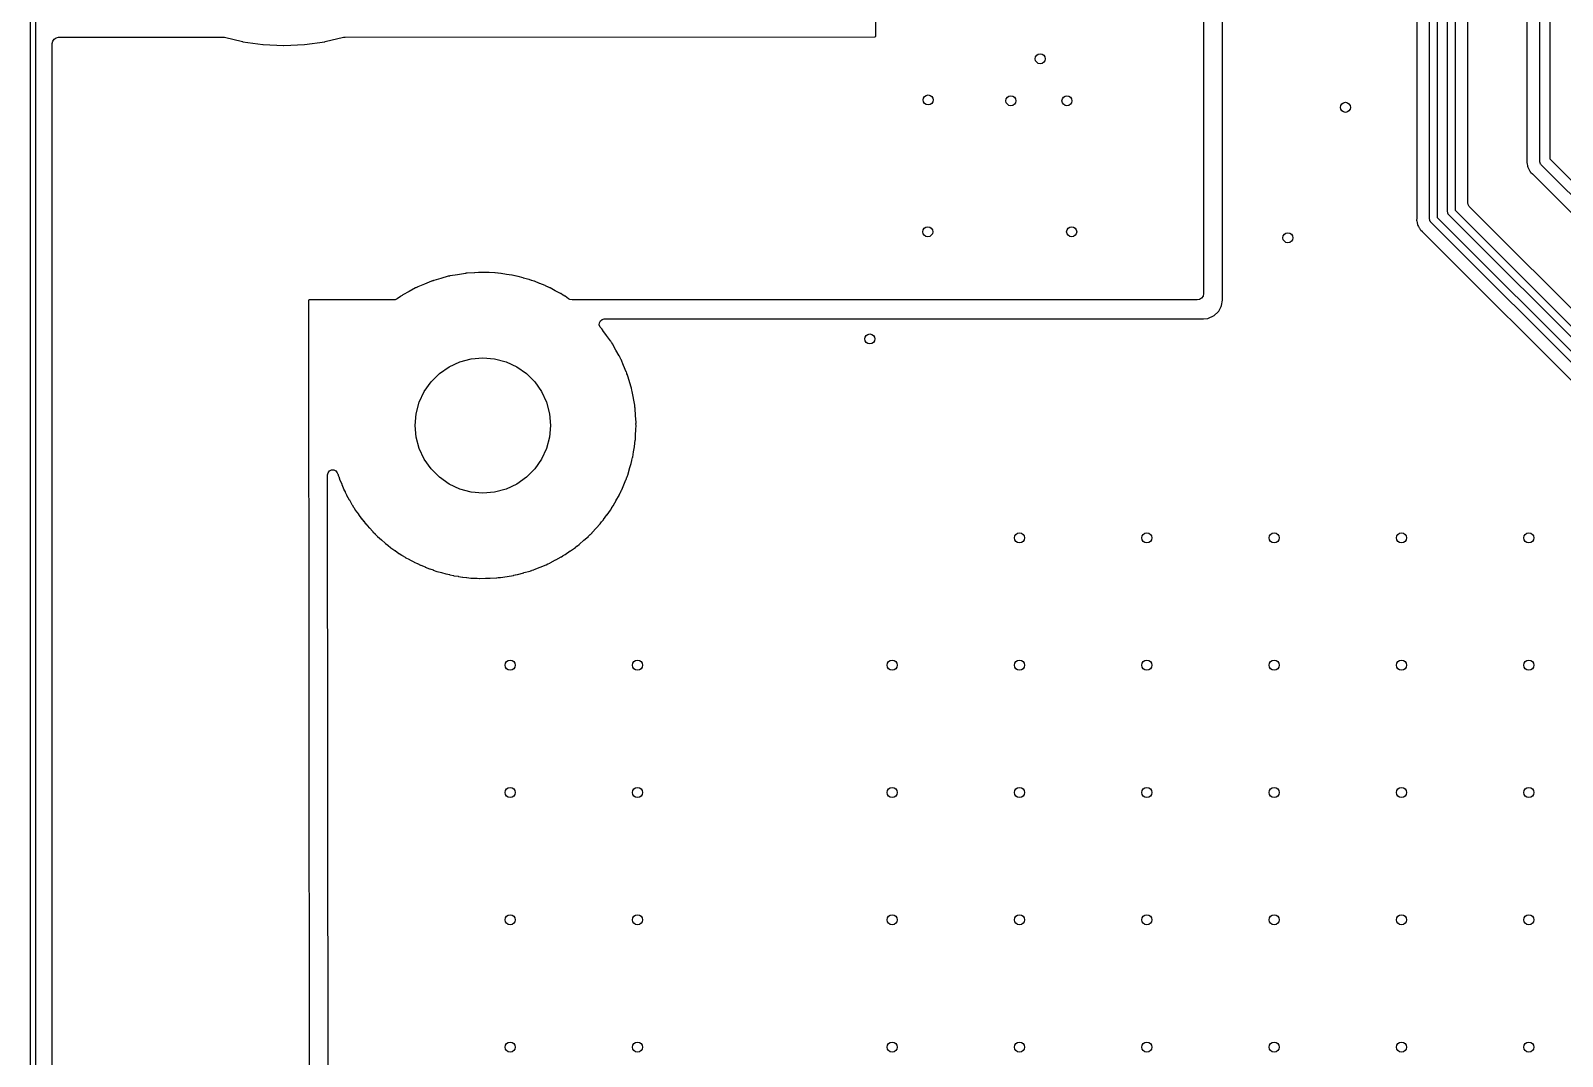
# Model space of a CAD drawing. Extents: x 0 to 4.25, y -4.33 to 0.
# Drawn here: x -0.002 to 1.201, y -1.951 to -1.145 of the extents above; entities that cross this region are included whole.
import ezdxf

# ---------------------------------------------------------------- set-up
doc = ezdxf.new("R2010")
doc.units = 0
doc.header["$MEASUREMENT"] = 0
doc.layers.add('BLACK', color=7, linetype='CONTINUOUS')

msp = doc.modelspace()

# ---------------------------------------------------------------- linework, layer by layer
at = {"layer": 'BLACK', "linetype": 'CONTINUOUS'}
for p, q in [((-0.001969, -4.33071), (-0.001969, 0)), ((0.001969, -0.001969), (0.001969, -4.32874)), ((1.19113, -0.853583), (1.19113, -1.24598)), ((1.17315, -0.86103), (1.17315, -1.24572)), ((1.18313, -1.24764), (1.18313, -0.85524)), ((1.09662, -1.29326), (1.09662, -0.886832)), ((1.10265, -0.885583), (1.10265, -1.29201)), ((1.11065, -1.28745), (1.11065, -0.88102)), ((1.11668, -0.879771), (1.11668, -1.2862)), ((1.12666, -1.28041), (1.12666, -0.880513)), ((1.08664, -0.892623), (1.08664, -1.29252)), ((0.918955, -1.02927), (0.919134, -1.14865)), ((0.934055, -1.14863), (0.933869, -1.02443)), ((0.661734, -1.14947), (0.661921, -1.08454)), ((0.014961, -1.15535), (0.015341, -1.15344)), ((0.015341, -1.15344), (0.016425, -1.15181)), ((0.016425, -1.15181), (0.018047, -1.15073)), ((0.018047, -1.15073), (0.019958, -1.15035)), ((0.019958, -1.15035), (0.148996, -1.15027)), ((0.148996, -1.15027), (0.150167, -1.15041)), ((0.150167, -1.15041), (0.164385, -1.15382)), ((0.164385, -1.15382), (0.164613, -1.15387)), ((0.164613, -1.15387), (0.180487, -1.15613)), ((0.213214, -1.15613), (0.229088, -1.15387)), ((0.229088, -1.15387), (0.229316, -1.15382)), ((0.229316, -1.15382), (0.243776, -1.15035)), ((0.243776, -1.15035), (0.24494, -1.15021)), ((0.24494, -1.15021), (0.661053, -1.14996)), ((0.661053, -1.14996), (0.661636, -1.14979)), ((0.661636, -1.14979), (0.661672, -1.14975)), ((0.661672, -1.14975), (0.661734, -1.14947)), ((0.919134, -1.14865), (0.919134, -1.35173)), ((0.934055, -1.35653), (0.934055, -1.14863)), ((0.014961, -2.79504), (0.014961, -1.15535)), ((0.180487, -1.15613), (0.180718, -1.15615)), ((0.180718, -1.15615), (0.196735, -1.1569)), ((0.196735, -1.1569), (0.196966, -1.1569)), ((0.196966, -1.1569), (0.212983, -1.15615)), ((0.212983, -1.15615), (0.213214, -1.15613)), ((1.17304, -1.24665), (1.17301, -1.24729)), ((1.17301, -1.24729), (1.17312, -1.24824)), ((1.17306, -1.24656), (1.17304, -1.24665)), ((1.17315, -1.24572), (1.17306, -1.24656)), ((1.17312, -1.24824), (1.17313, -1.24847)), ((1.17313, -1.24847), (1.17313, -1.24847)), ((1.17313, -1.24847), (1.17317, -1.24896)), ((1.17317, -1.24896), (1.17326, -1.24951)), ((1.17326, -1.24951), (1.17329, -1.2497)), ((1.17329, -1.2497), (1.17348, -1.25127)), ((1.18323, -1.24794), (1.18313, -1.24764)), ((1.18318, -1.24826), (1.18323, -1.24794)), ((1.1836, -1.2491), (1.18318, -1.24826)), ((1.18389, -1.24999), (1.1836, -1.2491)), ((1.18415, -1.25018), (1.18389, -1.24999)), ((1.1843, -1.25047), (1.18415, -1.25018)), ((1.66836, -1.73453), (1.1843, -1.25047)), ((1.19113, -1.24598), (1.67519, -1.73005)), ((1.17348, -1.25127), (1.1736, -1.25169)), ((1.1736, -1.25169), (1.17362, -1.25178)), ((1.17362, -1.25178), (1.17363, -1.25181)), ((1.17363, -1.25181), (1.17369, -1.25199)), ((1.17369, -1.25199), (1.17369, -1.25201)), ((1.17369, -1.25201), (1.17373, -1.2521)), ((1.17373, -1.2521), (1.17387, -1.25251)), ((1.17387, -1.25251), (1.17462, -1.2539)), ((1.17462, -1.2539), (1.17471, -1.25407)), ((1.17471, -1.25407), (1.17542, -1.25557)), ((1.17542, -1.25557), (1.17567, -1.25595)), ((1.17567, -1.25595), (1.17577, -1.25605)), ((1.17577, -1.25605), (1.17598, -1.25631)), ((1.17598, -1.25631), (1.17616, -1.25654)), ((1.17616, -1.25654), (1.17739, -1.25768)), ((1.17739, -1.25768), (1.17751, -1.25779)), ((1.17751, -1.25779), (1.65721, -1.73749)), ((1.11668, -1.2862), (1.56139, -1.73091)), ((1.12689, -1.28173), (1.12666, -1.28041)), ((1.12784, -1.28324), (1.12689, -1.28173)), ((1.56792, -1.72333), (1.12784, -1.28324)), ((1.08663, -1.29287), (1.08652, -1.29407)), ((1.08652, -1.29407), (1.08658, -1.29474)), ((1.08658, -1.29474), (1.08689, -1.29591)), ((1.08664, -1.29252), (1.08663, -1.29287)), ((1.08689, -1.29591), (1.08697, -1.29625)), ((1.08697, -1.29625), (1.08718, -1.29744)), ((1.08718, -1.29744), (1.08749, -1.29829)), ((1.08749, -1.29829), (1.08788, -1.29912)), ((1.08788, -1.29912), (1.08857, -1.30011)), ((1.09685, -1.29388), (1.09662, -1.29326)), ((1.09691, -1.29453), (1.09685, -1.29388)), ((1.09728, -1.29507), (1.09691, -1.29453)), ((1.09733, -1.2952), (1.09728, -1.29507)), ((1.0974, -1.29524), (1.09733, -1.2952)), ((1.09751, -1.29539), (1.0974, -1.29524)), ((1.54221, -1.7401), (1.09751, -1.29539)), ((1.10265, -1.29201), (1.54736, -1.73672)), ((1.11088, -1.28807), (1.11065, -1.28745)), ((1.11094, -1.28872), (1.11088, -1.28807)), ((1.11131, -1.28926), (1.11094, -1.28872)), ((1.11136, -1.28939), (1.11131, -1.28926)), ((1.11143, -1.28943), (1.11136, -1.28939)), ((1.11154, -1.28958), (1.11143, -1.28943)), ((1.55624, -1.73429), (1.11154, -1.28958)), ((1.08857, -1.30011), (1.08876, -1.3004)), ((1.08876, -1.3004), (1.08936, -1.30144)), ((1.08936, -1.30144), (1.08979, -1.30196)), ((1.08979, -1.30196), (1.09072, -1.30274)), ((1.09072, -1.30274), (1.09097, -1.30297)), ((1.09097, -1.30297), (1.53106, -1.74306)), ((0.353921, -1.33508), (0.350372, -1.33526)), ((0.354197, -1.33509), (0.353921, -1.33508)), ((0.356863, -1.33525), (0.354197, -1.33509)), ((0.300632, -1.34718), (0.300381, -1.34731)), ((0.301109, -1.34698), (0.300632, -1.34718)), ((0.301554, -1.34677), (0.301109, -1.34698)), ((0.3019, -1.34658), (0.301554, -1.34677)), ((0.302148, -1.34647), (0.3019, -1.34658)), ((0.307414, -1.34434), (0.302148, -1.34647)), ((0.307475, -1.34431), (0.307414, -1.34434)), ((0.312949, -1.34202), (0.307475, -1.34431)), ((0.313212, -1.34193), (0.312949, -1.34202)), ((0.313603, -1.34181), (0.313212, -1.34193)), ((0.314076, -1.34165), (0.313603, -1.34181)), ((0.31434, -1.34154), (0.314076, -1.34165)), ((0.3146, -1.34145), (0.31434, -1.34154)), ((0.320165, -1.3399), (0.3146, -1.34145)), ((0.320219, -1.33988), (0.320165, -1.3399)), ((0.326034, -1.33819), (0.320219, -1.33988)), ((0.326306, -1.33813), (0.326034, -1.33819)), ((0.326599, -1.33808), (0.326306, -1.33813)), ((0.327097, -1.33796), (0.326599, -1.33808)), ((0.327266, -1.33792), (0.327097, -1.33796)), ((0.327534, -1.33786), (0.327266, -1.33792)), ((0.333329, -1.33692), (0.327534, -1.33786)), ((0.333376, -1.33691), (0.333329, -1.33692)), ((0.339469, -1.33586), (0.333376, -1.33691)), ((0.339746, -1.33583), (0.339469, -1.33586)), ((0.339934, -1.33582), (0.339746, -1.33583)), ((0.34045, -1.33577), (0.339934, -1.33582)), ((0.340515, -1.33575), (0.34045, -1.33577)), ((0.340788, -1.33573), (0.340515, -1.33575)), ((0.346741, -1.33543), (0.340788, -1.33573)), ((0.34678, -1.33543), (0.346741, -1.33543)), ((0.349697, -1.33527), (0.34678, -1.33543)), ((0.349836, -1.33526), (0.349697, -1.33527)), ((0.350128, -1.33526), (0.349836, -1.33526)), ((0.350372, -1.33526), (0.350128, -1.33526)), ((0.357177, -1.33526), (0.356863, -1.33525)), ((0.358163, -1.33526), (0.357177, -1.33526)), ((0.358261, -1.33527), (0.358163, -1.33526)), ((0.362537, -1.33543), (0.358261, -1.33527)), ((0.362771, -1.33545), (0.362537, -1.33543)), ((0.364935, -1.33575), (0.362771, -1.33545)), ((0.365295, -1.33578), (0.364935, -1.33575)), ((0.36732, -1.33591), (0.365295, -1.33578)), ((0.367593, -1.33594), (0.36732, -1.33591)), ((0.371624, -1.33665), (0.367593, -1.33594)), ((0.371818, -1.33668), (0.371624, -1.33665)), ((0.376027, -1.33726), (0.371818, -1.33668)), ((0.376301, -1.33731), (0.376027, -1.33726)), ((0.378289, -1.33782), (0.376301, -1.33731)), ((0.378652, -1.33789), (0.378289, -1.33782)), ((0.380543, -1.33823), (0.378652, -1.33789)), ((0.380811, -1.33829), (0.380543, -1.33823)), ((0.384841, -1.33948), (0.380811, -1.33829)), ((0.385022, -1.33953), (0.384841, -1.33948)), ((0.389246, -1.3406), (0.385022, -1.33953)), ((0.389512, -1.34068), (0.389246, -1.3406)), ((0.391327, -1.34137), (0.389512, -1.34068)), ((0.391687, -1.34149), (0.391327, -1.34137)), ((0.393425, -1.342), (0.391687, -1.34149)), ((0.393684, -1.34209), (0.393425, -1.342)), ((0.397657, -1.34377), (0.393684, -1.34209)), ((0.397824, -1.34383), (0.397657, -1.34377)), ((0.402001, -1.34541), (0.397824, -1.34383)), ((0.402256, -1.34553), (0.402001, -1.34541)), ((0.403885, -1.34637), (0.402256, -1.34553)), ((0.404237, -1.34653), (0.403885, -1.34637)), ((0.405806, -1.34719), (0.404237, -1.34653)), ((0.406053, -1.34731), (0.405806, -1.34719)), ((0.216245, -1.35694), (0.216182, -1.35723)), ((0.216182, -1.35723), (0.216865, -2.15756)), ((0.216277, -1.3569), (0.216245, -1.35694)), ((0.216861, -1.35673), (0.216277, -1.3569)), ((0.28306, -1.35673), (0.216861, -1.35673)), ((0.284206, -1.3566), (0.28306, -1.35673)), ((0.285981, -1.35579), (0.284206, -1.3566)), ((0.288494, -1.35398), (0.285981, -1.35579)), ((0.288729, -1.35383), (0.288494, -1.35398)), ((0.289275, -1.35353), (0.288729, -1.35383)), ((0.289686, -1.35327), (0.289275, -1.35353)), ((0.290099, -1.35298), (0.289686, -1.35327)), ((0.290332, -1.35284), (0.290099, -1.35298)), ((0.295239, -1.35019), (0.290332, -1.35284)), ((0.295304, -1.35015), (0.295239, -1.35019)), ((0.300381, -1.34731), (0.295304, -1.35015)), ((0.409909, -1.34947), (0.406053, -1.34731)), ((0.410059, -1.34955), (0.409909, -1.34947)), ((0.414129, -1.35164), (0.410059, -1.34955)), ((0.41437, -1.35178), (0.414129, -1.35164)), ((0.415802, -1.35274), (0.41437, -1.35178)), ((0.416141, -1.35295), (0.415802, -1.35274)), ((0.417532, -1.35373), (0.416141, -1.35295)), ((0.417764, -1.35387), (0.417532, -1.35373)), ((0.420452, -1.3558), (0.417764, -1.35387)), ((0.421449, -1.35635), (0.420452, -1.3558)), ((0.423362, -1.35673), (0.421449, -1.35635)), ((0.914134, -1.35673), (0.423362, -1.35673)), ((0.916047, -1.35635), (0.914134, -1.35673)), ((0.917669, -1.35527), (0.916047, -1.35635)), ((0.918753, -1.35365), (0.917669, -1.35527)), ((0.919134, -1.35173), (0.918753, -1.35365)), ((0.933298, -1.36123), (0.934028, -1.35685)), ((0.934028, -1.35685), (0.934055, -1.35653)), ((0.919213, -1.37164), (0.922484, -1.37123)), ((0.922484, -1.37123), (0.923026, -1.37108)), ((0.923026, -1.37108), (0.926979, -1.36935)), ((0.926979, -1.36935), (0.927516, -1.369)), ((0.927516, -1.369), (0.930661, -1.3661)), ((0.930661, -1.3661), (0.931055, -1.3656)), ((0.931055, -1.3656), (0.933089, -1.36184)), ((0.933089, -1.36184), (0.933298, -1.36123)), ((0.444637, -1.37642), (0.444693, -1.37464)), ((0.445358, -1.37805), (0.444637, -1.37642)), ((0.444693, -1.37464), (0.445516, -1.37306)), ((0.446283, -1.37929), (0.445358, -1.37805)), ((0.445516, -1.37306), (0.446943, -1.372)), ((0.446497, -1.37955), (0.446283, -1.37929)), ((0.447385, -1.38055), (0.446497, -1.37955)), ((0.446943, -1.372), (0.448563, -1.37165)), ((0.447521, -1.38072), (0.447385, -1.38055)), ((0.450338, -1.38471), (0.447521, -1.38072)), ((0.448563, -1.37165), (0.918971, -1.37165)), ((0.918971, -1.37165), (0.919213, -1.37164)), ((0.450402, -1.3848), (0.450338, -1.38471)), ((0.453432, -1.38886), (0.450402, -1.3848)), ((0.453555, -1.38905), (0.453432, -1.38886)), ((0.454238, -1.39022), (0.453555, -1.38905)), ((0.454425, -1.39051), (0.454238, -1.39022)), ((0.455133, -1.39151), (0.454425, -1.39051)), ((0.455249, -1.3917), (0.455133, -1.39151)), ((0.457654, -1.39607), (0.455249, -1.3917)), ((0.326645, -1.40929), (0.335042, -1.40538)), ((0.335042, -1.40538), (0.34399, -1.40298)), ((0.34399, -1.40298), (0.35322, -1.40217)), ((0.35322, -1.40217), (0.362449, -1.40298)), ((0.362449, -1.40298), (0.371398, -1.40538)), ((0.371398, -1.40538), (0.379795, -1.40929)), ((0.457704, -1.39616), (0.457654, -1.39607)), ((0.460312, -1.40063), (0.457704, -1.39616)), ((0.460413, -1.40083), (0.460312, -1.40063)), ((0.460915, -1.40197), (0.460413, -1.40083)), ((0.461071, -1.40229), (0.460915, -1.40197)), ((0.461611, -1.40327), (0.461071, -1.40229)), ((0.461705, -1.40347), (0.461611, -1.40327)), ((0.463648, -1.40818), (0.461705, -1.40347)), ((0.312505, -1.42116), (0.319056, -1.41461)), ((0.319056, -1.41461), (0.326645, -1.40929)), ((0.379795, -1.40929), (0.387384, -1.41461)), ((0.387384, -1.41461), (0.393935, -1.42116)), ((0.463685, -1.40827), (0.463648, -1.40818)), ((0.465815, -1.41311), (0.463685, -1.40827)), ((0.465892, -1.41331), (0.465815, -1.41311)), ((0.46623, -1.4144), (0.465892, -1.41331)), ((0.466352, -1.41474), (0.46623, -1.4144)), ((0.466738, -1.41568), (0.466352, -1.41474)), ((0.46681, -1.41588), (0.466738, -1.41568)), ((0.468244, -1.42088), (0.46681, -1.41588)), ((0.303275, -1.43714), (0.307191, -1.42875)), ((0.307191, -1.42875), (0.312505, -1.42116)), ((0.393935, -1.42116), (0.399249, -1.42875)), ((0.399249, -1.42875), (0.403164, -1.43714)), ((0.468269, -1.42097), (0.468244, -1.42088)), ((0.46987, -1.42612), (0.468269, -1.42097)), ((0.469924, -1.42634), (0.46987, -1.42612)), ((0.470116, -1.42735), (0.469924, -1.42634)), ((0.4702, -1.42771), (0.470116, -1.42735)), ((0.47045, -1.42858), (0.4702, -1.42771)), ((0.470498, -1.42879), (0.47045, -1.42858)), ((0.471383, -1.43402), (0.470498, -1.42879)), ((0.300878, -1.44609), (0.303275, -1.43714)), ((0.403164, -1.43714), (0.405562, -1.44609)), ((0.471397, -1.4341), (0.471383, -1.43402)), ((0.472425, -1.43952), (0.471397, -1.4341)), ((0.472454, -1.43974), (0.472425, -1.43952)), ((0.472523, -1.44065), (0.472454, -1.43974)), ((0.472568, -1.44103), (0.472523, -1.44065)), ((0.4727, -1.44181), (0.472568, -1.44103)), ((0.472725, -1.44203), (0.4727, -1.44181)), ((0.473027, -1.44743), (0.472725, -1.44203)), ((0.30007, -1.45532), (0.300878, -1.44609)), ((0.300878, -1.46455), (0.30007, -1.45532)), ((0.405562, -1.44609), (0.406369, -1.45532)), ((0.406369, -1.45532), (0.405562, -1.46455)), ((0.473031, -1.4475), (0.473027, -1.44743)), ((0.473448, -1.45311), (0.473031, -1.4475)), ((0.47342, -1.45415), (0.473452, -1.45333)), ((0.473424, -1.45453), (0.47342, -1.45415)), ((0.473422, -1.45861), (0.473467, -1.45539)), ((0.473464, -1.45525), (0.473424, -1.45453)), ((0.473452, -1.45333), (0.473448, -1.45311)), ((0.473467, -1.45539), (0.473464, -1.45525)), ((0.303275, -1.4735), (0.300878, -1.46455)), ((0.405562, -1.46455), (0.403164, -1.4735)), ((0.472533, -1.46937), (0.472904, -1.46696)), ((0.472904, -1.46696), (0.472926, -1.46674)), ((0.472926, -1.46674), (0.473081, -1.46277)), ((0.473081, -1.46277), (0.473092, -1.46259)), ((0.473092, -1.46259), (0.473415, -1.45875)), ((0.473415, -1.45875), (0.473422, -1.45861)), ((0.307191, -1.4819), (0.303275, -1.4735)), ((0.403164, -1.4735), (0.399249, -1.4819)), ((0.470864, -1.48022), (0.471484, -1.47619)), ((0.471484, -1.47619), (0.471514, -1.47602)), ((0.471514, -1.47602), (0.472277, -1.47216)), ((0.472277, -1.47216), (0.472307, -1.47195)), ((0.472307, -1.47195), (0.4725, -1.46965)), ((0.4725, -1.46965), (0.472533, -1.46937)), ((0.231614, -1.49245), (0.232723, -1.49106)), ((0.232723, -1.49106), (0.234326, -1.49028)), ((0.234326, -1.49028), (0.236107, -1.49028)), ((0.236107, -1.49028), (0.237711, -1.49105)), ((0.237711, -1.49105), (0.238822, -1.49244)), ((0.312505, -1.48949), (0.307191, -1.4819)), ((0.319056, -1.49604), (0.312505, -1.48949)), ((0.393935, -1.48949), (0.387384, -1.49604)), ((0.399249, -1.4819), (0.393935, -1.48949)), ((0.46729, -1.49337), (0.468391, -1.48933)), ((0.468391, -1.48933), (0.468438, -1.48918)), ((0.468438, -1.48918), (0.469657, -1.48533)), ((0.469657, -1.48533), (0.469711, -1.48512)), ((0.469711, -1.48512), (0.470139, -1.48296)), ((0.470139, -1.48296), (0.470204, -1.48268)), ((0.470204, -1.48268), (0.470818, -1.48043)), ((0.470818, -1.48043), (0.470864, -1.48022)), ((0.23122, -1.49419), (0.231614, -1.49245)), ((0.231817, -2.19342), (0.23122, -1.49419)), ((0.238822, -1.49244), (0.239055, -1.49307)), ((0.239055, -1.49307), (0.239055, -1.49307)), ((0.239055, -1.49307), (0.239058, -1.49308)), ((0.239058, -1.49308), (0.23908, -1.49313)), ((0.23908, -1.49313), (0.23909, -1.49317)), ((0.23909, -1.49317), (0.239159, -1.49338)), ((0.239159, -1.49338), (0.239851, -1.49513)), ((0.239851, -1.49513), (0.239952, -1.49541)), ((0.239952, -1.49541), (0.240547, -1.49733)), ((0.240547, -1.49733), (0.240625, -1.49754)), ((0.240625, -1.49754), (0.242399, -1.50157)), ((0.242399, -1.50157), (0.242457, -1.50171)), ((0.242457, -1.50171), (0.244021, -1.50566)), ((0.326645, -1.50135), (0.319056, -1.49604)), ((0.335042, -1.50527), (0.326645, -1.50135)), ((0.379795, -1.50135), (0.371398, -1.50527)), ((0.387384, -1.49604), (0.379795, -1.50135)), ((0.462249, -1.50604), (0.463841, -1.50205)), ((0.463841, -1.50205), (0.463902, -1.50191)), ((0.463902, -1.50191), (0.465586, -1.49812)), ((0.465586, -1.49812), (0.465664, -1.49792)), ((0.465664, -1.49792), (0.466297, -1.49592)), ((0.466297, -1.49592), (0.466395, -1.49565)), ((0.466395, -1.49565), (0.467219, -1.49358)), ((0.467219, -1.49358), (0.46729, -1.49337)), ((0.244021, -1.50566), (0.244113, -1.50586)), ((0.244113, -1.50586), (0.245045, -1.50761)), ((0.245045, -1.50761), (0.245174, -1.50788)), ((0.245174, -1.50788), (0.246027, -1.50982)), ((0.246027, -1.50982), (0.246128, -1.51001)), ((0.246128, -1.51001), (0.248292, -1.51372)), ((0.248292, -1.51372), (0.248368, -1.51386)), ((0.248368, -1.51386), (0.250312, -1.51752)), ((0.34399, -1.50766), (0.335042, -1.50527)), ((0.35322, -1.50847), (0.34399, -1.50766)), ((0.362449, -1.50766), (0.35322, -1.50847)), ((0.371398, -1.50527), (0.362449, -1.50766)), ((0.455807, -1.51806), (0.457892, -1.51418)), ((0.457892, -1.51418), (0.457966, -1.51405)), ((0.457966, -1.51405), (0.460115, -1.51038)), ((0.460115, -1.51038), (0.460215, -1.51019)), ((0.460215, -1.51019), (0.461023, -1.50837)), ((0.461023, -1.50837), (0.461153, -1.50811)), ((0.461153, -1.50811), (0.462155, -1.50624)), ((0.462155, -1.50624), (0.462249, -1.50604)), ((0.250312, -1.51752), (0.250425, -1.5177)), ((0.250425, -1.5177), (0.251609, -1.51943)), ((0.251609, -1.51943), (0.251764, -1.51968)), ((0.251764, -1.51968), (0.252885, -1.5216)), ((0.252885, -1.5216), (0.253007, -1.52179)), ((0.253007, -1.52179), (0.255512, -1.52514)), ((0.255512, -1.52514), (0.255608, -1.52527)), ((0.255608, -1.52527), (0.257887, -1.5286)), ((0.448045, -1.52927), (0.450619, -1.52556)), ((0.450619, -1.52556), (0.450703, -1.52544)), ((0.450703, -1.52544), (0.453312, -1.52195)), ((0.453312, -1.52195), (0.453432, -1.52177)), ((0.453432, -1.52177), (0.454383, -1.52015)), ((0.454383, -1.52015), (0.454546, -1.5199)), ((0.454546, -1.5199), (0.455691, -1.51825)), ((0.455691, -1.51825), (0.455807, -1.51806)), ((0.257887, -1.5286), (0.25802, -1.52877)), ((0.25802, -1.52877), (0.259459, -1.53044)), ((0.259459, -1.53044), (0.259636, -1.53066)), ((0.259636, -1.53066), (0.261033, -1.53253)), ((0.261033, -1.53253), (0.261175, -1.5327)), ((0.261175, -1.5327), (0.263969, -1.53567)), ((0.263969, -1.53567), (0.264083, -1.5358)), ((0.264083, -1.5358), (0.266649, -1.53877)), ((0.266649, -1.53877), (0.266801, -1.53893)), ((0.266801, -1.53893), (0.268496, -1.5405)), ((0.437584, -1.54089), (0.43891, -1.53968)), ((0.43891, -1.53968), (0.439066, -1.53953)), ((0.439066, -1.53953), (0.442115, -1.53605)), ((0.442115, -1.53605), (0.442206, -1.53595)), ((0.442206, -1.53595), (0.44526, -1.5327)), ((0.44526, -1.5327), (0.445401, -1.53253)), ((0.445401, -1.53253), (0.446461, -1.53111)), ((0.446461, -1.53111), (0.446657, -1.53087)), ((0.446657, -1.53087), (0.447909, -1.52944)), ((0.447909, -1.52944), (0.448045, -1.52927)), ((0.268496, -1.5405), (0.268692, -1.54069)), ((0.268692, -1.54069), (0.270366, -1.54247)), ((0.270366, -1.54247), (0.270527, -1.54262)), ((0.270527, -1.54262), (0.273555, -1.54519)), ((0.273555, -1.54519), (0.273688, -1.54531)), ((0.273688, -1.54531), (0.27649, -1.5479)), ((0.27649, -1.5479), (0.276659, -1.54804)), ((0.276659, -1.54804), (0.278605, -1.54948)), ((0.278605, -1.54948), (0.278816, -1.54964)), ((0.278816, -1.54964), (0.280764, -1.55129)), ((0.280764, -1.55129), (0.280941, -1.55142)), ((0.280941, -1.55142), (0.284149, -1.55357)), ((0.421955, -1.55378), (0.425831, -1.55116)), ((0.425831, -1.55116), (0.426005, -1.55103)), ((0.426005, -1.55103), (0.427188, -1.55003)), ((0.427188, -1.55003), (0.427444, -1.54983)), ((0.427444, -1.54983), (0.428809, -1.54884)), ((0.428809, -1.54884), (0.428981, -1.5487)), ((0.428981, -1.5487), (0.432486, -1.54552)), ((0.432486, -1.54552), (0.432583, -1.54543)), ((0.432583, -1.54543), (0.436062, -1.54247)), ((0.436062, -1.54247), (0.436221, -1.54232)), ((0.436221, -1.54232), (0.437358, -1.54111)), ((0.437358, -1.54111), (0.437584, -1.54089)), ((0.284149, -1.55357), (0.284301, -1.55367)), ((0.284301, -1.55367), (0.287288, -1.55588)), ((0.287288, -1.55588), (0.287471, -1.556)), ((0.287471, -1.556), (0.289659, -1.55726)), ((0.289659, -1.55726), (0.289882, -1.5574)), ((0.289882, -1.5574), (0.292094, -1.55888)), ((0.292094, -1.55888), (0.292284, -1.55899)), ((0.292284, -1.55899), (0.295618, -1.56071)), ((0.295618, -1.56071), (0.295786, -1.5608)), ((0.295786, -1.5608), (0.298908, -1.5626)), ((0.298908, -1.5626), (0.299103, -1.5627)), ((0.299103, -1.5627), (0.301517, -1.56375)), ((0.301517, -1.56375), (0.301747, -1.56386)), ((0.404483, -1.56402), (0.405833, -1.56345)), ((0.405833, -1.56345), (0.406033, -1.56335)), ((0.406033, -1.56335), (0.410356, -1.56093)), ((0.410356, -1.56093), (0.410458, -1.56088)), ((0.410458, -1.56088), (0.414695, -1.55866)), ((0.414695, -1.55866), (0.414883, -1.55855)), ((0.414883, -1.55855), (0.416081, -1.55774)), ((0.416081, -1.55774), (0.416363, -1.55757)), ((0.416363, -1.55757), (0.417736, -1.5568)), ((0.417736, -1.5568), (0.417923, -1.55668)), ((0.417923, -1.55668), (0.421855, -1.55385)), ((0.421855, -1.55385), (0.421955, -1.55378)), ((0.301747, -1.56386), (0.304208, -1.56513)), ((0.304208, -1.56513), (0.304412, -1.56522)), ((0.304412, -1.56522), (0.307817, -1.56651)), ((0.307817, -1.56651), (0.308001, -1.56659)), ((0.308001, -1.56659), (0.311204, -1.56798)), ((0.311204, -1.56798), (0.31141, -1.56806)), ((0.31141, -1.56806), (0.314029, -1.56887)), ((0.314029, -1.56887), (0.314263, -1.56895)), ((0.314263, -1.56895), (0.316955, -1.56997)), ((0.316955, -1.56997), (0.317166, -1.57004)), ((0.317166, -1.57004), (0.320589, -1.57091)), ((0.320589, -1.57091), (0.320788, -1.57096)), ((0.320788, -1.57096), (0.324024, -1.57197)), ((0.324024, -1.57197), (0.324236, -1.57202)), ((0.324236, -1.57202), (0.327036, -1.57255)), ((0.327036, -1.57255), (0.327271, -1.57261)), ((0.327271, -1.57261), (0.330166, -1.57334)), ((0.330166, -1.57334), (0.330384, -1.57338)), ((0.330384, -1.57338), (0.333775, -1.57384)), ((0.333775, -1.57384), (0.333985, -1.57388)), ((0.333985, -1.57388), (0.337208, -1.57449)), ((0.337208, -1.57449), (0.337425, -1.57452)), ((0.337425, -1.57452), (0.340375, -1.57475)), ((0.340375, -1.57475), (0.340607, -1.57477)), ((0.340607, -1.57477), (0.343691, -1.57519)), ((0.343691, -1.57519), (0.343879, -1.57521)), ((0.343879, -1.57521), (0.34819, -1.57538)), ((0.34819, -1.57538), (0.348266, -1.57538)), ((0.348266, -1.57538), (0.348431, -1.57538)), ((0.348431, -1.57538), (0.348738, -1.57539)), ((0.348738, -1.57539), (0.350592, -1.57554)), ((0.350592, -1.57554), (0.350811, -1.57554)), ((0.350811, -1.57554), (0.355295, -1.57538)), ((0.355295, -1.57538), (0.355434, -1.57538)), ((0.355434, -1.57538), (0.356618, -1.57538)), ((0.356618, -1.57538), (0.356728, -1.57538)), ((0.356728, -1.57538), (0.35872, -1.57527)), ((0.35872, -1.57527), (0.358807, -1.57526)), ((0.358807, -1.57526), (0.364008, -1.57508)), ((0.364008, -1.57508), (0.364227, -1.57506)), ((0.364227, -1.57506), (0.365228, -1.57491)), ((0.365228, -1.57491), (0.365586, -1.57488)), ((0.365586, -1.57488), (0.366722, -1.57481)), ((0.366722, -1.57481), (0.366943, -1.57479)), ((0.366943, -1.57479), (0.372154, -1.57389)), ((0.372154, -1.57389), (0.372247, -1.57388)), ((0.372247, -1.57388), (0.37729, -1.57313)), ((0.37729, -1.57313), (0.377505, -1.57309)), ((0.377505, -1.57309), (0.378588, -1.5728)), ((0.378588, -1.5728), (0.378932, -1.57273)), ((0.378932, -1.57273), (0.380161, -1.57251)), ((0.380161, -1.57251), (0.380378, -1.57246)), ((0.380378, -1.57246), (0.385348, -1.57102)), ((0.385348, -1.57102), (0.385445, -1.57099)), ((0.385445, -1.57099), (0.390272, -1.56971)), ((0.390272, -1.56971), (0.390481, -1.56965)), ((0.390481, -1.56965), (0.391626, -1.5692)), ((0.391626, -1.5692), (0.391954, -1.56909)), ((0.391954, -1.56909), (0.393255, -1.56871)), ((0.393255, -1.56871), (0.393464, -1.56864)), ((0.393464, -1.56864), (0.398135, -1.56668)), ((0.398135, -1.56668), (0.398235, -1.56664)), ((0.398235, -1.56664), (0.402793, -1.56487)), ((0.402793, -1.56487), (0.402992, -1.56478)), ((0.402992, -1.56478), (0.404177, -1.56416)), ((0.404177, -1.56416), (0.404483, -1.56402))]:
    msp.add_line(p, q, dxfattribs=at)
at = {"layer": 'BLACK'}
for centre in [(0.790894, -1.16727), (0.702874, -1.19965), (0.767894, -1.20027), (0.811894, -1.20027), (1.03057, -1.20543), (0.702559, -1.30319), (0.815591, -1.30319), (0.985433, -1.30787), (0.657087, -1.3874), (0.774606, -1.5437), (0.874606, -1.5437), (0.974606, -1.5437), (1.07461, -1.5437), (1.17461, -1.5437), (0.374606, -1.6437), (0.474606, -1.6437), (0.674606, -1.6437), (0.774606, -1.6437), (0.874606, -1.6437), (0.974606, -1.6437), (1.07461, -1.6437), (1.17461, -1.6437), (0.374606, -1.7437), (0.474606, -1.7437), (0.674606, -1.7437), (0.774606, -1.7437), (0.874606, -1.7437), (0.974606, -1.7437), (1.07461, -1.7437), (1.17461, -1.7437), (0.374606, -1.8437), (0.474606, -1.8437), (0.674606, -1.8437), (0.774606, -1.8437), (0.874606, -1.8437), (0.974606, -1.8437), (1.07461, -1.8437), (1.17461, -1.8437), (0.374606, -1.9437), (0.474606, -1.9437), (0.674606, -1.9437), (0.774606, -1.9437), (0.874606, -1.9437), (0.974606, -1.9437), (1.07461, -1.9437), (1.17461, -1.9437)]:
    msp.add_circle(centre, 0.003937, dxfattribs=at)

doc.saveas('drawing.dxf')
